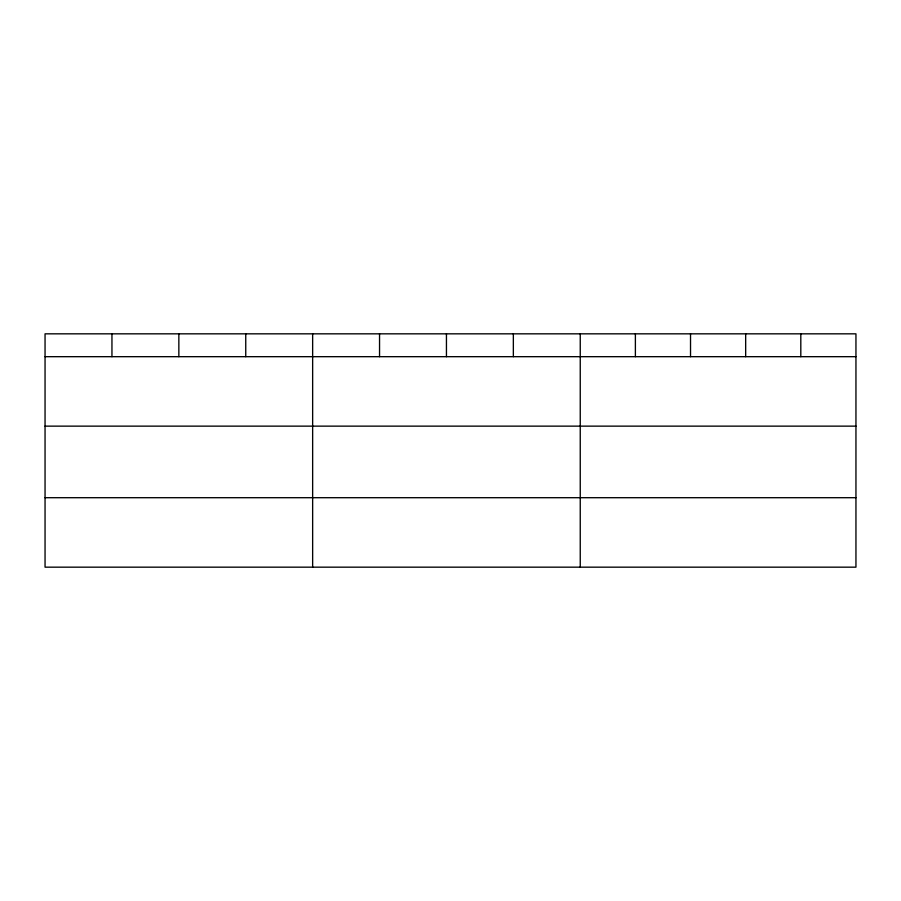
<?xml version="1.0" encoding="UTF-8"?>
<svg xmlns="http://www.w3.org/2000/svg" width="901" height="901" viewBox="0 0 901 901"><rect width="100%" height="100%" fill="white"/><g stroke="black" fill="none" stroke-linecap="round" stroke-linejoin="round"><path stroke-width="1.35" d="M855.95 426.139L855.95 333.832L45.05 333.832L45.05 567.168L855.95 567.168L855.95 426.139L45.05 426.139M45.05 356.683L855.95 356.683M45.05 497.701L855.95 497.701M800.809 333.832L800.809 356.683M745.668 333.832L745.668 356.683M690.526 333.832L690.526 356.683M635.385 333.832L635.385 356.683M580.244 333.832L580.244 567.168M513.345 333.832L513.345 356.683M446.445 333.832L446.445 356.683M379.546 333.832L379.546 356.683M312.647 333.832L312.647 567.168M245.748 333.832L245.748 356.683M178.849 333.832L178.849 356.683M111.949 333.832L111.949 356.683"/></g></svg>
